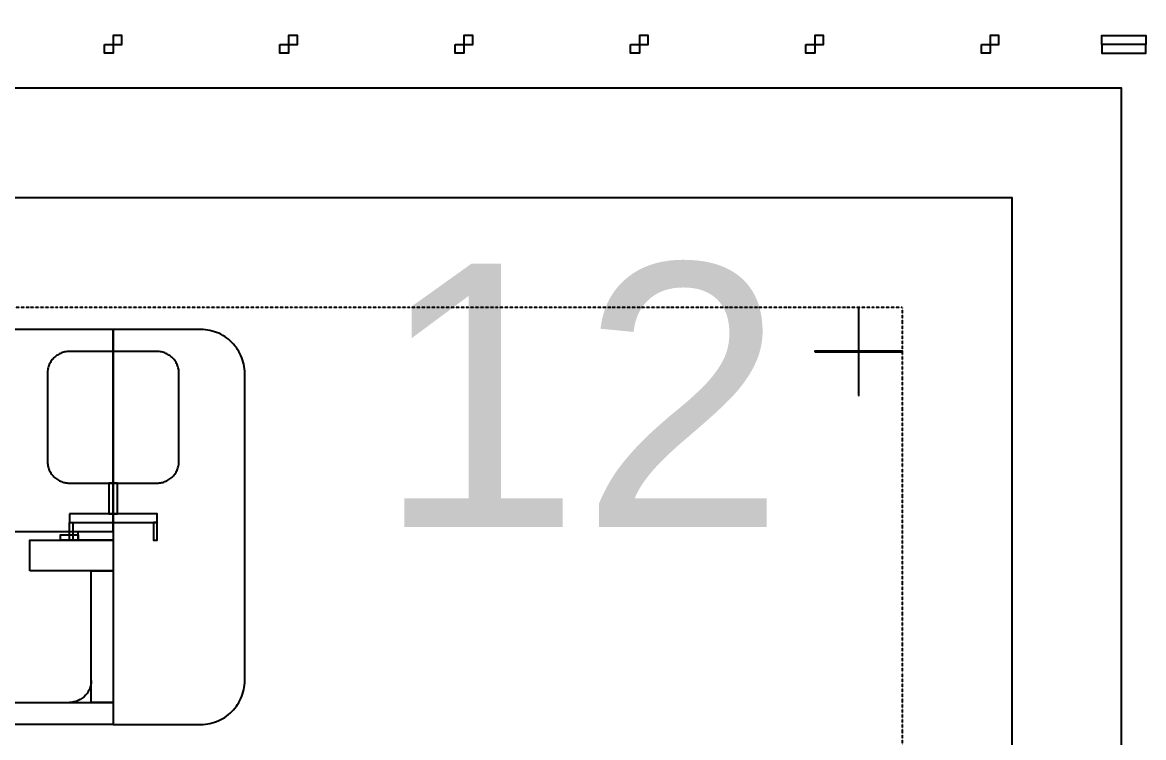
# Model space of a CAD drawing. Extents: x -50000 to 50000, y -50000 to 50000.
# Drawn here: x -31407 to -28850, y 20020 to 21650 of the extents above; entities that cross this region are included whole.
import ezdxf

# ---------------------------------------------------------------- set-up
doc = ezdxf.new("R2010")
doc.units = 0
doc.linetypes.add('DOT', pattern=[0.2, 0, -0.2])
doc.layers.get('0').update_dxf_attribs({"linetype": 'CONTINUOUS'})
for name, color, linetype in [('BASEMETAL', 4, 'CONTINUOUS'), ('FRAME', 8, 'CONTINUOUS'), ('MARKERS', 2, 'CONTINUOUS'), ('SECONDLAYER', 6, 'CONTINUOUS'), ('XOR', 1, 'CONTINUOUS')]:
    doc.layers.add(name, color=color, linetype=linetype)
doc.styles.get("Standard").update_dxf_attribs({"font": 'arial.ttf'})

# ---------------------------------------------------------------- blocks, each defined once
blk = doc.blocks.new('DICINGBORDER')
for points in [[(4780, 7200), (4800, 7200), (4800, 7180), (4780, 7180)], [(5180, 7200), (5200, 7200), (5200, 7180), (5180, 7180)], [(5580, 7200), (5600, 7200), (5600, 7180), (5580, 7180)], [(5980, 7200), (6000, 7200), (6000, 7180), (5980, 7180)], [(6380, 7200), (6400, 7200), (6400, 7180), (6380, 7180)], [(6780, 7200), (6800, 7200), (6800, 7180), (6780, 7180)], [(7155, 7200), (7055, 7200), (7055, 7180), (7155, 7180)], [(4800, 0), (4820, 0), (4820, 20), (4800, 20)], [(5200, 0), (5220, 0), (5220, 20), (5200, 20)], [(5600, 0), (5620, 0), (5620, 20), (5600, 20)], [(6000, 0), (6020, 0), (6020, 20), (6000, 20)], [(6400, 0), (6420, 0), (6420, 20), (6400, 20)], [(6800, 0), (6820, 0), (6820, 20), (6800, 20)], [(7155, 0), (7055, 0), (7055, 20), (7155, 20)]]:
    blk.add_lwpolyline(points, close=True)
blk = doc.blocks.new('CHIP_JARRAY')
for points in [[(4700, 5990), (4700, 6450), (4300, 6450), (4300, 5990)], [(4700, 6000), (4700, 5550), (4900, 5550), (4905.2, 5550.1), (4910.5, 5550.5), (4915.6, 5551.2), (4920.8, 5552.2), (4925.9, 5553.4), (4930.9, 5554.9), (4935.8, 5556.6), (4940.7, 5558.6), (4945.4, 5560.9), (4950, 5563.4), (4954.5, 5566.1), (4958.8, 5569.1), (4962.9, 5572.3), (4966.9, 5575.7), (4970.7, 5579.3), (4974.3, 5583.1), (4977.7, 5587.1), (4980.9, 5591.2), (4983.9, 5595.5), (4986.6, 5600), (4989.1, 5604.6), (4991.4, 5609.3), (4993.4, 5614.2), (4995.1, 5619.1), (4996.6, 5624.1), (4997.8, 5629.2), (4998.8, 5634.4), (4999.5, 5639.5), (4999.9, 5644.8), (5000, 5650), (5000, 6350), (4999.9, 6355.2), (4999.5, 6360.5), (4998.8, 6365.6), (4997.8, 6370.8), (4996.6, 6375.9), (4995.1, 6380.9), (4993.4, 6385.8), (4991.4, 6390.7), (4989.1, 6395.4), (4986.6, 6400), (4983.9, 6404.5), (4980.9, 6408.8), (4977.7, 6412.9), (4974.3, 6416.9), (4970.7, 6420.7), (4966.9, 6424.3), (4962.9, 6427.7), (4958.8, 6430.9), (4954.5, 6433.9), (4950, 6436.6), (4945.4, 6439.1), (4940.7, 6441.4), (4935.8, 6443.4), (4930.9, 6445.1), (4925.9, 6446.6), (4920.8, 6447.8), (4915.6, 6448.8), (4910.5, 6449.5), (4905.2, 6449.9), (4900, 6450), (4700, 6450)], [(4620, 5970), (4620, 5990), (4700, 5990), (4700, 5970)], [(4510, 5900), (4510, 5970), (4700, 5970), (4700, 5900)], [(4580, 5970), (4580, 5982), (4620, 5982), (4620, 5970)], [(4650, 5600), (4650, 5900), (4700, 5900), (4700, 5600)], [(4650, 5600), (4650, 5650), (4649.7, 5644.8), (4648.9, 5639.6), (4647.6, 5634.5), (4645.7, 5629.7), (4643.3, 5625), (4640.5, 5620.6), (4637.2, 5616.5), (4633.5, 5612.8), (4629.4, 5609.5), (4625, 5606.7), (4620.3, 5604.3), (4615.5, 5602.4), (4610.4, 5601.1), (4605.2, 5600.3), (4600, 5600)], [(4500, 5600), (4700, 5600), (4700, 5550), (4300, 5550), (4300, 5600)]]:
    blk.add_lwpolyline(points, close=True)
at = {"layer": 'FRAME'}
blk.add_lwpolyline([(0, 0), (7000, 0), (7000, 7000), (0, 7000)], close=True, dxfattribs=at)
at = {"layer": 'FRAME', "linetype": 'DOT'}
blk.add_lwpolyline([(500, 500), (6500, 500), (6500, 6500), (500, 6500)], close=True, dxfattribs=at)
at = {"layer": 'MARKERS'}
for points in [[(6399.5, 6400.5), (6400.5, 6400.5), (6400.5, 6500), (6399.5, 6500)], [(6300, 6399.5), (6500, 6399.5), (6500, 6400.5), (6300, 6400.5)], [(6399.5, 6300), (6400.5, 6300), (6400.5, 6399.5), (6399.5, 6399.5)]]:
    blk.add_lwpolyline(points, close=True, dxfattribs=at)
at = {"layer": 'SECONDLAYER'}
for points in [[(4700, 6400), (4600, 6400), (4597.4, 6399.9), (4594.8, 6399.7), (4592.2, 6399.4), (4589.6, 6398.9), (4587.1, 6398.3), (4584.5, 6397.6), (4582.1, 6396.7), (4579.7, 6395.7), (4577.3, 6394.6), (4575, 6393.3), (4572.8, 6391.9), (4570.6, 6390.5), (4568.5, 6388.9), (4566.5, 6387.2), (4564.6, 6385.4), (4562.8, 6383.5), (4561.1, 6381.5), (4559.5, 6379.4), (4558.1, 6377.2), (4556.7, 6375), (4555.4, 6372.7), (4554.3, 6370.3), (4553.3, 6367.9), (4552.4, 6365.5), (4551.7, 6362.9), (4551.1, 6360.4), (4550.6, 6357.8), (4550.3, 6355.2), (4550.1, 6352.6), (4550, 6350), (4550, 6150), (4550.1, 6147.4), (4550.3, 6144.8), (4550.6, 6142.2), (4551.1, 6139.6), (4551.7, 6137.1), (4552.4, 6134.5), (4553.3, 6132.1), (4554.3, 6129.7), (4555.4, 6127.3), (4556.7, 6125), (4558.1, 6122.8), (4559.5, 6120.6), (4561.1, 6118.5), (4562.8, 6116.5), (4564.6, 6114.6), (4566.5, 6112.8), (4568.5, 6111.1), (4570.6, 6109.5), (4572.8, 6108.1), (4575, 6106.7), (4577.3, 6105.4), (4579.7, 6104.3), (4582.1, 6103.3), (4584.5, 6102.4), (4587.1, 6101.7), (4589.6, 6101.1), (4592.2, 6100.6), (4594.8, 6100.3), (4597.4, 6100.1), (4600, 6100), (4800, 6100), (4802.6, 6100.1), (4805.2, 6100.3), (4807.8, 6100.6), (4810.4, 6101.1), (4812.9, 6101.7), (4815.5, 6102.4), (4817.9, 6103.3), (4820.3, 6104.3), (4822.7, 6105.4), (4825, 6106.7), (4827.2, 6108.1), (4829.4, 6109.5), (4831.5, 6111.1), (4833.5, 6112.8), (4835.4, 6114.6), (4837.2, 6116.5), (4838.9, 6118.5), (4840.5, 6120.6), (4841.9, 6122.8), (4843.3, 6125), (4844.6, 6127.3), (4845.7, 6129.7), (4846.7, 6132.1), (4847.6, 6134.5), (4848.3, 6137.1), (4848.9, 6139.6), (4849.4, 6142.2), (4849.7, 6144.8), (4849.9, 6147.4), (4850, 6150), (4850, 6350), (4849.9, 6352.6), (4849.7, 6355.2), (4849.4, 6357.8), (4848.9, 6360.4), (4848.3, 6362.9), (4847.6, 6365.5), (4846.7, 6367.9), (4845.7, 6370.3), (4844.6, 6372.7), (4843.3, 6375), (4841.9, 6377.2), (4840.5, 6379.4), (4838.9, 6381.5), (4837.2, 6383.5), (4835.4, 6385.4), (4833.5, 6387.2), (4831.5, 6388.9), (4829.4, 6390.5), (4827.2, 6391.9), (4825, 6393.3), (4822.7, 6394.6), (4820.3, 6395.7), (4817.9, 6396.7), (4815.5, 6397.6), (4812.9, 6398.3), (4810.4, 6398.9), (4807.8, 6399.4), (4805.2, 6399.7), (4802.6, 6399.9), (4800, 6400)], [(4690, 6100), (4690, 6030), (4710, 6030), (4710, 6100)], [(4600, 6030), (4600, 6010), (4800, 6010), (4800, 6030)], [(4608, 6010), (4608, 5970), (4600, 5970), (4600, 6010)], [(4792, 6010), (4792, 5970), (4800, 5970), (4800, 6010)]]:
    blk.add_lwpolyline(points, close=True, dxfattribs=at)
at = {"layer": 'XOR'}
blk.add_lwpolyline([(250, 250), (6750, 250), (6750, 6750), (250, 6750)], close=True, dxfattribs=at)

msp = doc.modelspace()

# ---------------------------------------------------------------- linework, layer by layer
at = {"layer": 'FRAME'}
for radius in [50000, 49500]:
    msp.add_circle((0, 0), radius, dxfattribs=at)

# ---------------------------------------------------------------- block references
at = {"layer": 'BASEMETAL'}
msp.add_blockref('CHIP_JARRAY', (-35900, 14500), dxfattribs=at)
at = {"layer": 'XOR'}
for p in [(-36000, 21600), (-36000, 14400)]:
    msp.add_blockref('DICINGBORDER', p, dxfattribs=at)

# ---------------------------------------------------------------- texts
at = {"layer": 'MARKERS'}
msp.add_text('12', height=600, dxfattribs=at).set_placement((-30600, 20500))

doc.saveas('drawing.dxf')
